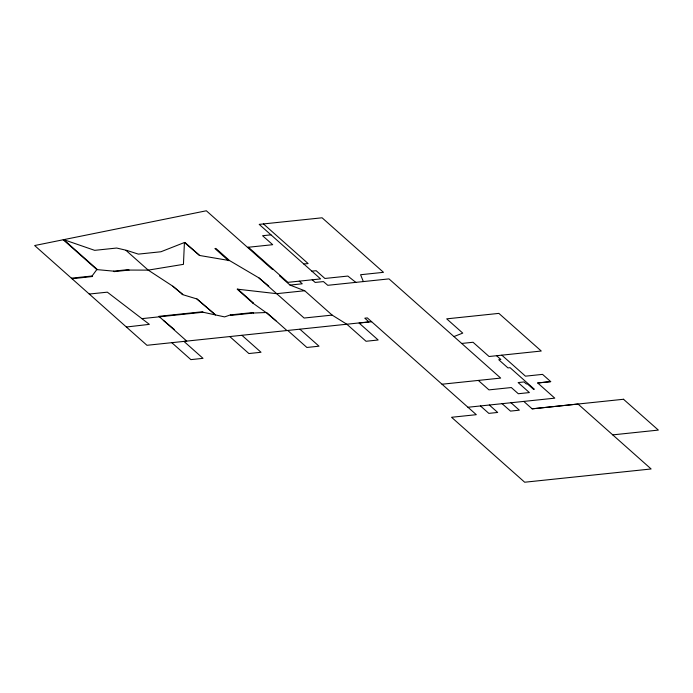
<?xml version="1.0" encoding="UTF-8"?>
<svg xmlns="http://www.w3.org/2000/svg" width="693" height="693" viewBox="0 0 693 693"><rect width="100%" height="100%" fill="white"/><g stroke="black" fill="none" stroke-linecap="round" stroke-linejoin="round"><path stroke-width="1.04" d="M72.055 278.768L92.593 276.481L92.065 276.005L71.388 278.17M92.065 276.005L96.812 269.586L113.609 271.154L128.517 269.594L129.054 270.062L148.215 270.123L183.446 264.345L184.425 242.524L184.97 242.472L199.61 255.474L229.574 260.585L258.896 277.876L304.106 318.035L332.129 315.098L346.968 324.333L366.034 341.268L378.161 339.994L359.095 323.059L371.665 321.743M453.932 336.564L462.751 333.108L446.699 318.849L498.873 313.383L541.268 351.03L489.067 356.505L473.033 342.264L461.685 343.459M287.006 330.613L266.606 312.5L253.517 313.028L252.98 312.552L230.405 314.917L224.601 316.9L203.049 312.231L141.9 318.641M126.377 327.009L149.359 324.359L107.337 292.169L89.258 294.04M270.963 234.84L262.578 235.715L272.695 244.698L247.505 247.34M97.496 269.646L63.73 239.657L94.672 250.346L116.667 248.042L126.55 250.338L138.357 254.123L160.932 251.758L184.425 242.524L199.61 255.474M129.054 270.062L114.146 271.63L113.609 271.154M303.82 264.016L308.116 263.565L263.487 223.934M272.929 269.057L272.054 269.144L206.341 210.776L34.65 245.539L146.968 345.296L368.979 321.89L364.795 318.174L367.351 317.914L476.308 414.683L451.559 417.281L524.679 482.224L651.125 468.97L578.005 404.028L532.137 408.835L523.778 401.412M311.859 271.162L316.155 270.712L324.896 278.465L347.86 276.065L355.821 282.363M172.834 286.209L182.701 294.43L172.834 286.209L148.215 270.123L126.005 250.398M258.896 277.876L268.754 286.096L268.208 286.148M280.327 275.632L279.461 275.719L290.003 285.083L304.703 290.739L332.129 315.098M304.703 290.739L276.68 293.676L237.153 289.146L252.919 303.144L266.069 312.552L275.979 320.824M290.003 285.083L302.243 283.801L299.263 281.15M196.933 298.96L215.367 314.804L196.933 298.96L182.155 294.482M252.919 303.144L253.456 303.084L237.699 289.085M163.349 320.305L174.281 329.47L173.726 329.53M253.517 313.028L230.934 315.393L230.405 314.917M442.021 384.225L500.675 378.083L388.99 278.889L327.78 285.308L323.44 281.583L315.194 282.441L312.214 279.799M467.948 407.259L554.79 398.163L537.699 382.978L550.701 381.618L542.55 374.376L525.467 376.169L501.819 355.171M537.699 382.978L550.701 381.618M532.137 408.835L623.631 399.255M612.733 434.875L658.35 430.093L623.492 399.263M496.595 355.717L500.857 359.502L498.735 359.719L507.952 367.905L510.074 367.68L534.355 389.249L533.541 389.336L527.364 383.853L526.325 383.957L524.064 381.947L518.139 382.571L529.4 392.576L518.303 393.737L511.321 387.543L488.963 389.882L478.309 380.422M510.992 402.746L519.352 410.178L510.481 411.105L502.122 403.681M489.336 405.015L497.695 412.448L488.825 413.374L480.466 405.951M248.38 247.245L287.89 282.346L320.59 278.915L259.191 224.376L322.08 217.793L383.489 272.332L360.577 274.731L363.357 281.575M229.574 260.585L215.887 248.432L214.908 248.536L228.595 260.689M299.956 329.262L319.023 346.188L306.886 347.462L287.82 330.526M241.952 335.334L261.018 352.269L248.891 353.543L229.825 336.607M203.049 312.231L202.512 311.755L158.879 316.329L186.763 341.121L183.957 341.415L203.023 358.35L190.887 359.624L171.821 342.689M63.236 239.761L96.812 269.586"/></g></svg>
